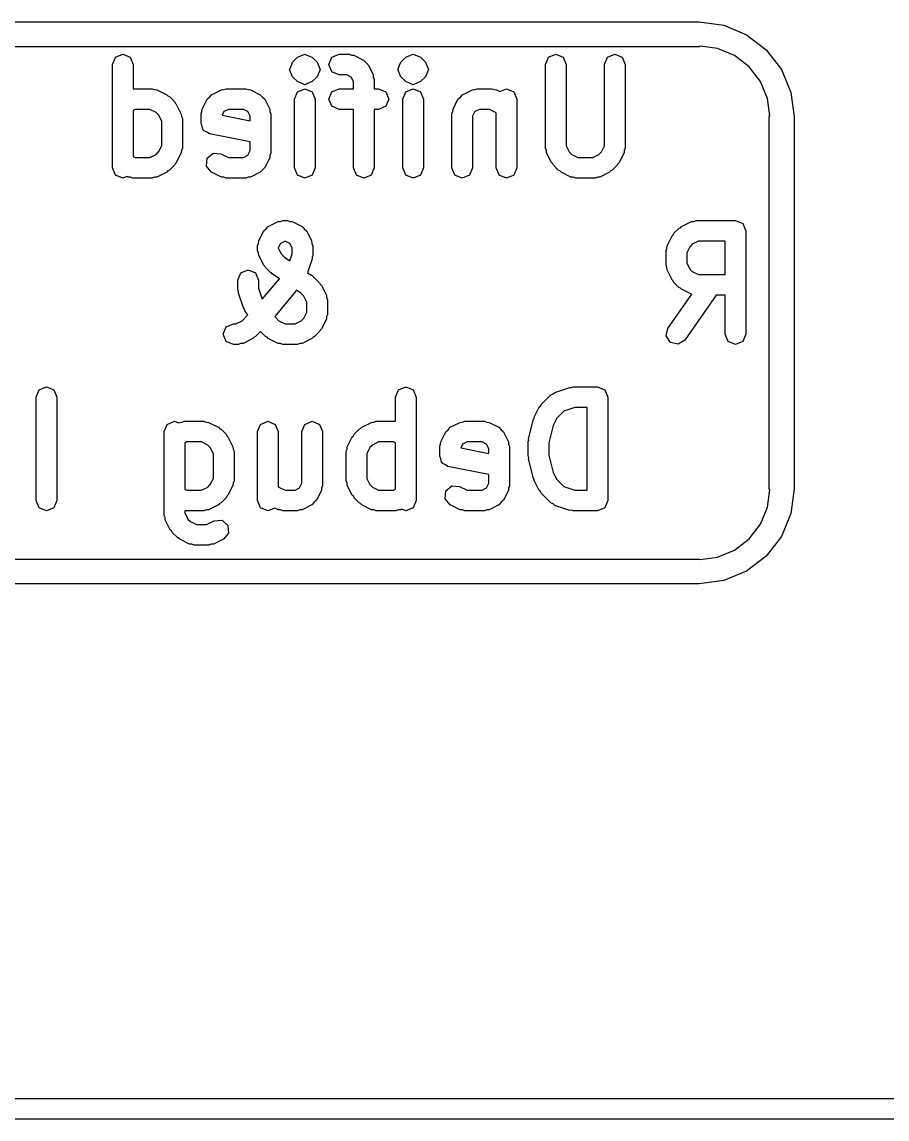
# Model space of a CAD drawing. Extents: x 59.1 to 149.1, y -118 to -82.
# Drawn here: x 79.62 to 83.81, y -118.05 to -112.74 of the extents above; entities that cross this region are included whole.
import ezdxf

# ---------------------------------------------------------------- set-up
doc = ezdxf.new("R2010")
doc.units = 0
doc.layers.add('BLACK', color=7, linetype='CONTINUOUS')

msp = doc.modelspace()

# ---------------------------------------------------------------- linework, layer by layer
at = {"layer": 'BLACK', "linetype": 'CONTINUOUS'}
for p, q in [((76.2, -112.74), (82.9, -112.74)), ((82.9, -112.74), (83.0191, -112.756)), ((83.0191, -112.756), (83.13, -112.802)), ((83.13, -112.802), (83.2253, -112.875)), ((82.9, -112.86), (76.2, -112.86)), ((82.9054, -112.858), (82.9, -112.86)), ((82.9888, -112.869), (82.9054, -112.858)), ((83.0715, -112.903), (82.9888, -112.869)), ((83.2253, -112.875), (83.2984, -112.97)), ((80.0614, -112.946), (80.0761, -112.911)), ((80.0761, -112.911), (80.1114, -112.896)), ((80.1114, -112.896), (80.1468, -112.911)), ((80.1468, -112.911), (80.1614, -112.946)), ((80.9272, -112.949), (80.9332, -112.935)), ((80.9332, -112.935), (80.957, -112.911)), ((80.957, -112.911), (80.9924, -112.896)), ((80.9924, -112.896), (80.9924, -112.896)), ((80.9924, -112.896), (81.0027, -112.9)), ((81.0027, -112.9), (81.0277, -112.911)), ((81.0277, -112.911), (81.0277, -112.911)), ((81.0277, -112.911), (81.0277, -112.911)), ((81.0277, -112.911), (81.0515, -112.935)), ((81.0515, -112.935), (81.0515, -112.935)), ((81.0515, -112.935), (81.0515, -112.935)), ((81.0515, -112.935), (81.0662, -112.97)), ((81.109, -112.946), (81.1237, -112.911)), ((81.1237, -112.911), (81.159, -112.896)), ((81.159, -112.896), (81.2067, -112.896)), ((81.2067, -112.896), (81.2174, -112.901)), ((81.2174, -112.901), (81.229, -112.901)), ((81.229, -112.901), (81.2766, -112.925)), ((81.2766, -112.925), (81.287, -112.937)), ((81.287, -112.937), (81.299, -112.948)), ((81.451, -112.949), (81.457, -112.935)), ((81.457, -112.935), (81.4808, -112.911)), ((81.457, -112.935), (81.457, -112.935)), ((81.4808, -112.911), (81.4997, -112.903)), ((81.4997, -112.903), (81.5162, -112.896)), ((81.5162, -112.896), (81.5515, -112.911)), ((81.5515, -112.911), (81.5754, -112.935)), ((81.5754, -112.935), (81.5754, -112.935)), ((81.5754, -112.935), (81.5754, -112.935)), ((81.5754, -112.935), (81.59, -112.97)), ((82.1567, -112.946), (82.1713, -112.911)), ((82.1713, -112.911), (82.2067, -112.896)), ((82.2067, -112.896), (82.242, -112.911)), ((82.242, -112.911), (82.2567, -112.946)), ((82.4424, -112.946), (82.457, -112.911)), ((82.457, -112.911), (82.4924, -112.896)), ((82.4924, -112.896), (82.5277, -112.911)), ((82.5277, -112.911), (82.5424, -112.946)), ((83.1425, -112.958), (83.0715, -112.903)), ((80.0614, -113.446), (80.0614, -112.946)), ((80.1614, -112.946), (80.1614, -113.063)), ((80.9186, -112.97), (80.9196, -112.968)), ((80.9332, -113.005), (80.9186, -112.97)), ((80.9196, -112.968), (80.9272, -112.949)), ((81.0662, -112.97), (81.0515, -113.005)), ((81.1237, -112.982), (81.109, -112.946)), ((81.159, -112.996), (81.1237, -112.982)), ((81.1949, -112.996), (81.159, -112.996)), ((81.217, -113.007), (81.1949, -112.996)), ((81.299, -112.948), (81.3228, -112.995)), ((81.3228, -112.995), (81.3236, -113.007)), ((81.4424, -112.97), (81.4434, -112.968)), ((81.457, -113.005), (81.4424, -112.97)), ((81.4434, -112.968), (81.451, -112.949)), ((81.59, -112.97), (81.5754, -113.005)), ((82.1567, -113.351), (82.1567, -112.946)), ((82.2567, -112.946), (82.2567, -113.339)), ((82.4424, -113.339), (82.4424, -112.946)), ((82.5424, -112.946), (82.5424, -113.351)), ((83.197, -113.029), (83.1425, -112.958)), ((83.2984, -112.97), (83.3443, -113.081)), ((80.957, -113.029), (80.9332, -113.005)), ((80.9332, -113.005), (80.9332, -113.005)), ((80.957, -113.029), (80.957, -113.029)), ((80.9924, -113.044), (80.957, -113.029)), ((81.0027, -113.04), (80.9924, -113.044)), ((80.9924, -113.044), (80.9924, -113.044)), ((81.0277, -113.029), (81.0027, -113.04)), ((81.0515, -113.005), (81.0277, -113.029)), ((81.2281, -113.029), (81.217, -113.007)), ((81.2281, -113.063), (81.2281, -113.029)), ((81.3236, -113.007), (81.3281, -113.018)), ((81.3281, -113.018), (81.3281, -113.063)), ((81.4808, -113.029), (81.457, -113.005)), ((81.4808, -113.029), (81.4808, -113.029)), ((81.5162, -113.044), (81.4808, -113.029)), ((81.5369, -113.035), (81.5162, -113.044)), ((81.5162, -113.044), (81.5162, -113.044)), ((81.5515, -113.029), (81.5369, -113.035)), ((81.5754, -113.005), (81.5515, -113.029)), ((83.2312, -113.111), (83.197, -113.029)), ((80.1614, -113.063), (80.2543, -113.063)), ((80.2543, -113.063), (80.265, -113.067)), ((80.265, -113.067), (80.2766, -113.068)), ((80.2766, -113.068), (80.3243, -113.092)), ((80.3243, -113.092), (80.3297, -113.098)), ((80.3297, -113.098), (80.3373, -113.101)), ((80.3373, -113.101), (80.3611, -113.125)), ((80.5311, -113.104), (80.5414, -113.092)), ((80.5414, -113.092), (80.5891, -113.068)), ((80.5891, -113.068), (80.6007, -113.067)), ((80.6007, -113.067), (80.6114, -113.063)), ((80.6114, -113.063), (80.7067, -113.063)), ((80.7067, -113.063), (80.7174, -113.067)), ((80.7174, -113.067), (80.729, -113.068)), ((80.729, -113.068), (80.7766, -113.092)), ((80.7766, -113.092), (80.787, -113.104)), ((80.9424, -113.113), (80.957, -113.078)), ((80.957, -113.078), (80.9924, -113.063)), ((80.9924, -113.063), (81.0277, -113.078)), ((81.0277, -113.078), (81.0424, -113.113)), ((81.109, -113.113), (81.1237, -113.078)), ((81.1237, -113.078), (81.159, -113.063)), ((81.159, -113.063), (81.2281, -113.063)), ((81.3281, -113.063), (81.3495, -113.063)), ((81.3495, -113.063), (81.3849, -113.078)), ((81.3849, -113.078), (81.3995, -113.113)), ((81.4662, -113.113), (81.4808, -113.078)), ((81.4808, -113.078), (81.5162, -113.063)), ((81.5162, -113.063), (81.5515, -113.078)), ((81.5515, -113.078), (81.5662, -113.113)), ((81.7453, -113.104), (81.7557, -113.092)), ((81.7557, -113.092), (81.8034, -113.068)), ((81.8034, -113.068), (81.815, -113.067)), ((81.815, -113.067), (81.8257, -113.063)), ((81.8257, -113.063), (81.8971, -113.063)), ((81.8971, -113.063), (81.9079, -113.067)), ((81.9079, -113.067), (81.9195, -113.068)), ((81.9195, -113.068), (81.936, -113.076)), ((81.936, -113.076), (81.9686, -113.063)), ((81.9686, -113.063), (82.0039, -113.078)), ((82.0039, -113.078), (82.0186, -113.113)), ((83.3443, -113.081), (83.36, -113.2)), ((80.3611, -113.125), (80.3642, -113.133)), ((80.3642, -113.133), (80.3704, -113.138)), ((80.3704, -113.138), (80.3942, -113.186)), ((80.4953, -113.162), (80.5191, -113.114)), ((80.5191, -113.114), (80.5311, -113.104)), ((80.787, -113.104), (80.799, -113.114)), ((80.799, -113.114), (80.8228, -113.162)), ((80.9424, -113.446), (80.9424, -113.113)), ((81.0424, -113.113), (81.0424, -113.446)), ((81.1237, -113.148), (81.109, -113.113)), ((81.159, -113.163), (81.1237, -113.148)), ((81.3849, -113.148), (81.3495, -113.163)), ((81.3995, -113.113), (81.3849, -113.148)), ((81.4662, -113.446), (81.4662, -113.113)), ((81.5662, -113.113), (81.5662, -113.446)), ((81.7096, -113.162), (81.7334, -113.114)), ((81.7334, -113.114), (81.7453, -113.104)), ((82.0186, -113.113), (82.0186, -113.446)), ((83.2422, -113.195), (83.2312, -113.111)), ((80.1709, -113.163), (80.1614, -113.168)), ((80.1614, -113.168), (80.1614, -113.391)), ((80.2425, -113.163), (80.1709, -113.163)), ((80.2723, -113.178), (80.2425, -113.163)), ((80.2846, -113.19), (80.2723, -113.178)), ((80.2995, -113.22), (80.2846, -113.19)), ((80.3942, -113.186), (80.3951, -113.197)), ((80.3951, -113.197), (80.3995, -113.208)), ((80.3995, -113.208), (80.3995, -113.351)), ((80.49, -113.184), (80.4945, -113.174)), ((80.49, -113.232), (80.49, -113.184)), ((80.4945, -113.174), (80.4953, -113.162)), ((80.6011, -113.174), (80.5924, -113.191)), ((80.5924, -113.191), (80.7281, -113.219)), ((80.6232, -113.163), (80.6011, -113.174)), ((80.6949, -113.163), (80.6232, -113.163)), ((80.717, -113.174), (80.6949, -113.163)), ((80.7281, -113.196), (80.717, -113.174)), ((80.7281, -113.219), (80.7281, -113.196)), ((80.8228, -113.162), (80.8236, -113.174)), ((80.8236, -113.174), (80.8281, -113.184)), ((80.8281, -113.184), (80.8281, -113.375)), ((81.2281, -113.163), (81.159, -113.163)), ((81.2281, -113.446), (81.2281, -113.163)), ((81.3495, -113.163), (81.3281, -113.163)), ((81.3281, -113.163), (81.3281, -113.446)), ((81.7043, -113.184), (81.7087, -113.174)), ((81.7043, -113.446), (81.7043, -113.184)), ((81.7087, -113.174), (81.7096, -113.162)), ((81.8154, -113.174), (81.8043, -113.196)), ((81.8043, -113.196), (81.8043, -113.446)), ((81.8375, -113.163), (81.8154, -113.174)), ((81.8853, -113.163), (81.8375, -113.163)), ((81.9151, -113.178), (81.8853, -113.163)), ((81.9186, -113.181), (81.9151, -113.178)), ((81.9186, -113.446), (81.9186, -113.181)), ((83.24, -113.2), (83.2422, -113.195)), ((83.24, -115), (83.24, -113.2)), ((83.36, -113.2), (83.36, -115)), ((80.2995, -113.339), (80.2995, -113.22)), ((80.4956, -113.245), (80.49, -113.232)), ((80.4984, -113.26), (80.4956, -113.245)), ((80.5027, -113.263), (80.4984, -113.26)), ((80.5046, -113.267), (80.5027, -113.263)), ((80.5181, -113.273), (80.5046, -113.267)), ((80.5302, -113.281), (80.5181, -113.273)), ((80.7281, -113.321), (80.5302, -113.281)), ((80.2846, -113.369), (80.2995, -113.339)), ((80.3951, -113.362), (80.3942, -113.373)), ((80.3995, -113.351), (80.3951, -113.362)), ((80.717, -113.385), (80.7281, -113.363)), ((80.7281, -113.363), (80.7281, -113.321)), ((82.1611, -113.362), (82.1567, -113.351)), ((82.1619, -113.373), (82.1611, -113.362)), ((82.2567, -113.339), (82.2716, -113.369)), ((82.4275, -113.369), (82.4424, -113.339)), ((82.5379, -113.362), (82.5371, -113.373)), ((82.5424, -113.351), (82.5379, -113.362)), ((80.1614, -113.391), (80.1709, -113.396)), ((80.1709, -113.396), (80.2425, -113.396)), ((80.2425, -113.396), (80.2723, -113.381)), ((80.2723, -113.381), (80.2846, -113.369)), ((80.3704, -113.421), (80.3642, -113.426)), ((80.3942, -113.373), (80.3704, -113.421)), ((80.5164, -113.438), (80.5191, -113.4)), ((80.5191, -113.4), (80.548, -113.375)), ((80.548, -113.375), (80.5862, -113.378)), ((80.5862, -113.378), (80.6232, -113.396)), ((80.6232, -113.396), (80.6949, -113.396)), ((80.6949, -113.396), (80.717, -113.385)), ((80.8228, -113.397), (80.799, -113.445)), ((80.8236, -113.386), (80.8228, -113.397)), ((80.8281, -113.375), (80.8236, -113.386)), ((82.1858, -113.421), (82.1619, -113.373)), ((82.192, -113.426), (82.1858, -113.421)), ((82.2716, -113.369), (82.2839, -113.381)), ((82.2839, -113.381), (82.3137, -113.396)), ((82.3137, -113.396), (82.3853, -113.396)), ((82.3853, -113.396), (82.4151, -113.381)), ((82.4151, -113.381), (82.4275, -113.369)), ((82.5133, -113.421), (82.5071, -113.426)), ((82.5371, -113.373), (82.5133, -113.421)), ((80.0761, -113.482), (80.0614, -113.446)), ((80.3243, -113.467), (80.2766, -113.491)), ((80.3297, -113.461), (80.3243, -113.467)), ((80.3373, -113.458), (80.3297, -113.461)), ((80.3611, -113.434), (80.3373, -113.458)), ((80.3642, -113.426), (80.3611, -113.434)), ((80.5414, -113.467), (80.5164, -113.438)), ((80.5891, -113.491), (80.5414, -113.467)), ((80.7766, -113.467), (80.729, -113.491)), ((80.787, -113.455), (80.7766, -113.467)), ((80.799, -113.445), (80.787, -113.455)), ((80.957, -113.482), (80.9424, -113.446)), ((81.0424, -113.446), (81.0277, -113.482)), ((81.2427, -113.482), (81.2281, -113.446)), ((81.3281, -113.446), (81.3135, -113.482)), ((81.4808, -113.482), (81.4662, -113.446)), ((81.5662, -113.446), (81.5515, -113.482)), ((81.7189, -113.482), (81.7043, -113.446)), ((81.8043, -113.446), (81.7896, -113.482)), ((81.9332, -113.482), (81.9186, -113.446)), ((82.0186, -113.446), (82.0039, -113.482)), ((82.1951, -113.434), (82.192, -113.426)), ((82.2189, -113.458), (82.1951, -113.434)), ((82.2265, -113.461), (82.2189, -113.458)), ((82.2319, -113.467), (82.2265, -113.461)), ((82.2795, -113.491), (82.2319, -113.467)), ((82.4671, -113.467), (82.4195, -113.491)), ((82.4725, -113.461), (82.4671, -113.467)), ((82.4801, -113.458), (82.4725, -113.461)), ((82.5039, -113.434), (82.4801, -113.458)), ((82.5071, -113.426), (82.5039, -113.434)), ((80.1114, -113.496), (80.0761, -113.482)), ((80.131, -113.488), (80.1114, -113.496)), ((80.1367, -113.491), (80.131, -113.488)), ((80.1483, -113.492), (80.1367, -113.491)), ((80.159, -113.496), (80.1483, -113.492)), ((80.2543, -113.496), (80.159, -113.496)), ((80.265, -113.492), (80.2543, -113.496)), ((80.2766, -113.491), (80.265, -113.492)), ((80.6007, -113.492), (80.5891, -113.491)), ((80.6114, -113.496), (80.6007, -113.492)), ((80.7067, -113.496), (80.6114, -113.496)), ((80.7174, -113.492), (80.7067, -113.496)), ((80.729, -113.491), (80.7174, -113.492)), ((80.9924, -113.496), (80.957, -113.482)), ((81.0277, -113.482), (80.9924, -113.496)), ((81.2781, -113.496), (81.2427, -113.482)), ((81.3135, -113.482), (81.2781, -113.496)), ((81.5162, -113.496), (81.4808, -113.482)), ((81.5515, -113.482), (81.5162, -113.496)), ((81.7543, -113.496), (81.7189, -113.482)), ((81.7896, -113.482), (81.7543, -113.496)), ((81.9686, -113.496), (81.9332, -113.482)), ((82.0039, -113.482), (81.9686, -113.496)), ((82.2912, -113.492), (82.2795, -113.491)), ((82.3019, -113.496), (82.2912, -113.492)), ((82.3971, -113.496), (82.3019, -113.496)), ((82.4079, -113.492), (82.3971, -113.496)), ((82.4195, -113.491), (82.4079, -113.492)), ((80.8049, -113.742), (80.8153, -113.73)), ((80.8153, -113.73), (80.8629, -113.706)), ((80.8629, -113.706), (80.8745, -113.706)), ((80.8745, -113.706), (80.8852, -113.701)), ((80.8852, -113.701), (80.909, -113.701)), ((80.909, -113.701), (80.9198, -113.706)), ((80.9198, -113.706), (80.9314, -113.706)), ((80.9314, -113.706), (80.979, -113.73)), ((80.979, -113.73), (80.9894, -113.742)), ((82.7785, -113.763), (82.8023, -113.74)), ((82.8023, -113.74), (82.8099, -113.736)), ((82.8099, -113.736), (82.8153, -113.73)), ((82.8153, -113.73), (82.8629, -113.706)), ((82.8629, -113.706), (82.8745, -113.706)), ((82.8745, -113.706), (82.8852, -113.701)), ((82.8852, -113.701), (83.0757, -113.701)), ((83.0757, -113.701), (83.1111, -113.716)), ((83.1111, -113.716), (83.1257, -113.751)), ((80.7691, -113.8), (80.7929, -113.753)), ((80.7929, -113.753), (80.8049, -113.742)), ((80.9894, -113.742), (81.0014, -113.753)), ((81.0014, -113.753), (81.0252, -113.8)), ((82.7453, -113.824), (82.7691, -113.776)), ((82.7691, -113.776), (82.7753, -113.771)), ((82.7753, -113.771), (82.7785, -113.763)), ((83.1257, -113.751), (83.1257, -114.251)), ((80.7638, -113.823), (80.7683, -113.812)), ((80.7638, -113.846), (80.7638, -113.823)), ((80.7683, -113.857), (80.7638, -113.846)), ((80.7683, -113.812), (80.7691, -113.8)), ((80.8749, -113.812), (80.8638, -113.834)), ((80.8638, -113.834), (80.8638, -113.835)), ((80.8638, -113.835), (80.8787, -113.864)), ((80.897, -113.801), (80.8749, -113.812)), ((80.8972, -113.801), (80.897, -113.801)), ((80.9194, -113.812), (80.8972, -113.801)), ((80.9305, -113.834), (80.9194, -113.812)), ((80.9305, -113.862), (80.9305, -113.834)), ((81.0252, -113.8), (81.026, -113.812)), ((81.026, -113.812), (81.0305, -113.823)), ((81.0305, -113.823), (81.0305, -113.87)), ((82.74, -113.846), (82.7445, -113.836)), ((82.74, -113.918), (82.74, -113.846)), ((82.7445, -113.836), (82.7453, -113.824)), ((82.8549, -113.828), (82.84, -113.858)), ((82.8672, -113.816), (82.8549, -113.828)), ((82.897, -113.801), (82.8672, -113.816)), ((83.0257, -113.801), (82.897, -113.801)), ((83.0257, -113.963), (83.0257, -113.801)), ((80.7691, -113.869), (80.7683, -113.857)), ((80.7929, -113.916), (80.7691, -113.869)), ((80.8787, -113.864), (80.8933, -113.879)), ((80.8933, -113.879), (80.9191, -113.896)), ((80.9191, -113.896), (80.9305, -113.862)), ((81.0279, -113.886), (81.0054, -113.954)), ((81.0305, -113.87), (81.0273, -113.878)), ((81.0273, -113.878), (81.0279, -113.886)), ((82.84, -113.858), (82.84, -113.906)), ((80.6832, -113.954), (80.7186, -113.939)), ((80.7186, -113.939), (80.7539, -113.954)), ((80.7991, -113.922), (80.7929, -113.916)), ((80.8023, -113.929), (80.7991, -113.922)), ((80.8261, -113.953), (80.8023, -113.929)), ((82.7445, -113.929), (82.74, -113.918)), ((82.7453, -113.94), (82.7445, -113.929)), ((82.7691, -113.988), (82.7453, -113.94)), ((82.84, -113.906), (82.8549, -113.936)), ((82.8549, -113.936), (82.8672, -113.948)), ((82.8672, -113.948), (82.897, -113.963)), ((80.6686, -113.989), (80.6832, -113.954)), ((80.6686, -114.037), (80.6686, -113.989)), ((80.7539, -113.954), (80.7686, -113.989)), ((80.7686, -113.989), (80.7686, -114.029)), ((80.7864, -114.082), (80.8689, -113.983)), ((80.8308, -113.955), (80.8261, -113.953)), ((80.8337, -113.959), (80.8308, -113.955)), ((80.869, -113.983), (80.8337, -113.959)), ((80.8689, -113.983), (80.869, -113.983)), ((81.0054, -113.954), (81.032, -113.971)), ((81.032, -113.971), (81.0349, -113.976)), ((81.0349, -113.976), (81.0396, -113.978)), ((81.0396, -113.978), (81.0635, -114.002)), ((81.0635, -114.002), (81.0666, -114.009)), ((82.7753, -113.993), (82.7691, -113.988)), ((82.7785, -114.001), (82.7753, -113.993)), ((82.8023, -114.025), (82.7785, -114.001)), ((82.897, -113.963), (83.0257, -113.963)), ((80.6717, -114.045), (80.6686, -114.037)), ((80.6711, -114.053), (80.6717, -114.045)), ((80.6949, -114.124), (80.6711, -114.053)), ((80.7686, -114.029), (80.7864, -114.082)), ((80.9475, -114.045), (80.8475, -114.165)), ((80.9483, -114.042), (80.9475, -114.045)), ((80.9506, -114.041), (80.9483, -114.042)), ((80.9522, -114.038), (80.9506, -114.041)), ((80.9724, -114.052), (80.9522, -114.038)), ((80.987, -114.067), (80.9724, -114.052)), ((81.0666, -114.009), (81.0728, -114.015)), ((81.0728, -114.015), (81.0966, -114.062)), ((82.749, -114.223), (82.8643, -114.058)), ((82.8099, -114.028), (82.8023, -114.025)), ((82.8153, -114.034), (82.8099, -114.028)), ((82.8629, -114.058), (82.8153, -114.034)), ((82.8643, -114.058), (82.8629, -114.058)), ((81.0019, -114.096), (80.987, -114.067)), ((81.0019, -114.144), (81.0019, -114.096)), ((81.0966, -114.062), (81.0974, -114.074)), ((81.0974, -114.074), (81.1019, -114.085)), ((81.1019, -114.085), (81.1019, -114.156)), ((82.9827, -114.063), (82.831, -114.28)), ((83.0257, -114.063), (82.9827, -114.063)), ((83.0257, -114.251), (83.0257, -114.063)), ((80.689, -114.186), (80.7172, -114.158)), ((80.7003, -114.13), (80.6949, -114.124)), ((80.7024, -114.138), (80.7003, -114.13)), ((80.7172, -114.158), (80.7024, -114.138)), ((80.8475, -114.165), (80.8517, -114.171)), ((80.987, -114.174), (81.0019, -114.144)), ((81.1019, -114.156), (81.0974, -114.167)), ((80.5971, -114.251), (80.6118, -114.216)), ((80.6118, -114.216), (80.6471, -114.201)), ((80.6471, -114.201), (80.6591, -114.201)), ((80.6591, -114.201), (80.689, -114.186)), ((80.8517, -114.171), (80.8672, -114.186)), ((80.8672, -114.186), (80.897, -114.201)), ((80.897, -114.201), (80.9449, -114.201)), ((80.9449, -114.201), (80.9747, -114.186)), ((80.9747, -114.186), (80.987, -114.174)), ((81.0966, -114.178), (81.0728, -114.226)), ((81.0974, -114.167), (81.0966, -114.178)), ((80.6118, -114.287), (80.5971, -114.251)), ((80.7463, -114.266), (80.7409, -114.272)), ((80.7539, -114.263), (80.7463, -114.266)), ((80.7782, -114.238), (80.7539, -114.263)), ((80.7785, -114.239), (80.7782, -114.238)), ((80.8023, -114.263), (80.7785, -114.239)), ((80.8099, -114.266), (80.8023, -114.263)), ((80.8153, -114.272), (80.8099, -114.266)), ((81.032, -114.266), (81.0266, -114.272)), ((81.0396, -114.263), (81.032, -114.266)), ((81.0635, -114.239), (81.0396, -114.263)), ((81.0666, -114.231), (81.0635, -114.239)), ((81.0728, -114.226), (81.0666, -114.231)), ((82.7408, -114.26), (82.749, -114.223)), ((82.7613, -114.292), (82.7408, -114.26)), ((83.0404, -114.287), (83.0257, -114.251)), ((83.1257, -114.251), (83.1111, -114.287)), ((80.6471, -114.301), (80.6118, -114.287)), ((80.671, -114.301), (80.6471, -114.301)), ((80.6817, -114.297), (80.671, -114.301)), ((80.6933, -114.296), (80.6817, -114.297)), ((80.7409, -114.272), (80.6933, -114.296)), ((80.8629, -114.296), (80.8153, -114.272)), ((80.8745, -114.297), (80.8629, -114.296)), ((80.8852, -114.301), (80.8745, -114.297)), ((80.9567, -114.301), (80.8852, -114.301)), ((80.9674, -114.297), (80.9567, -114.301)), ((80.979, -114.296), (80.9674, -114.297)), ((81.0266, -114.272), (80.979, -114.296)), ((82.7987, -114.3), (82.7613, -114.292)), ((82.831, -114.28), (82.7987, -114.3)), ((83.0757, -114.301), (83.0404, -114.287)), ((83.1111, -114.287), (83.0757, -114.301)), ((79.6924, -114.556), (79.707, -114.521)), ((79.707, -114.521), (79.7424, -114.506)), ((79.7424, -114.506), (79.7777, -114.521)), ((79.7777, -114.521), (79.7924, -114.556)), ((81.4305, -114.556), (81.4451, -114.521)), ((81.4451, -114.521), (81.4805, -114.506)), ((81.4805, -114.506), (81.5158, -114.521)), ((81.5158, -114.521), (81.5305, -114.556)), ((82.194, -114.54), (82.2028, -114.533)), ((82.2028, -114.533), (82.2742, -114.509)), ((82.2742, -114.509), (82.2824, -114.509)), ((82.2824, -114.509), (82.29, -114.506)), ((82.29, -114.506), (82.409, -114.506)), ((82.409, -114.506), (82.4444, -114.521)), ((82.4444, -114.521), (82.459, -114.556)), ((79.6924, -115.056), (79.6924, -114.556)), ((79.7924, -114.556), (79.7924, -115.056)), ((81.4305, -114.673), (81.4305, -114.556)), ((81.5305, -114.556), (81.5305, -115.056)), ((82.1356, -114.592), (82.1832, -114.545)), ((82.1832, -114.545), (82.194, -114.54)), ((82.459, -114.556), (82.459, -115.056)), ((82.1024, -114.653), (82.1262, -114.605)), ((82.1262, -114.605), (82.1324, -114.6)), ((82.1324, -114.6), (82.1356, -114.592)), ((82.2456, -114.624), (82.212, -114.657)), ((82.2981, -114.606), (82.2456, -114.624)), ((82.359, -114.606), (82.2981, -114.606)), ((82.359, -115.006), (82.359, -114.606)), ((80.3114, -114.723), (80.3261, -114.688)), ((80.3261, -114.688), (80.3614, -114.673)), ((80.3614, -114.673), (80.381, -114.681)), ((80.381, -114.681), (80.3867, -114.678)), ((80.3867, -114.678), (80.3983, -114.677)), ((80.3983, -114.677), (80.409, -114.673)), ((80.409, -114.673), (80.5043, -114.673)), ((80.5043, -114.673), (80.515, -114.677)), ((80.515, -114.677), (80.5266, -114.678)), ((80.5266, -114.678), (80.5743, -114.702)), ((80.7638, -114.723), (80.7785, -114.688)), ((80.7785, -114.688), (80.8138, -114.673)), ((80.8138, -114.673), (80.8492, -114.688)), ((80.8492, -114.688), (80.8638, -114.723)), ((80.9781, -114.723), (80.9927, -114.688)), ((80.9927, -114.688), (81.0281, -114.673)), ((81.0281, -114.673), (81.0635, -114.688)), ((81.0635, -114.688), (81.0781, -114.723)), ((81.2676, -114.702), (81.3153, -114.678)), ((81.3153, -114.678), (81.3269, -114.677)), ((81.3269, -114.677), (81.3376, -114.673)), ((81.3376, -114.673), (81.4305, -114.673)), ((81.6962, -114.702), (81.7438, -114.678)), ((81.7438, -114.678), (81.7554, -114.677)), ((81.7554, -114.677), (81.7662, -114.673)), ((81.7662, -114.673), (81.8614, -114.673)), ((81.8614, -114.673), (81.8722, -114.677)), ((81.8722, -114.677), (81.8838, -114.678)), ((81.8838, -114.678), (81.9314, -114.702)), ((82.0748, -114.758), (82.0986, -114.663)), ((82.0986, -114.663), (82.102, -114.659)), ((82.102, -114.659), (82.1024, -114.653)), ((82.1943, -114.693), (82.1733, -114.777)), ((82.212, -114.657), (82.1943, -114.693)), ((80.3114, -115.128), (80.3114, -114.723)), ((80.5743, -114.702), (80.5797, -114.708)), ((80.5797, -114.708), (80.5873, -114.711)), ((80.5873, -114.711), (80.6111, -114.735)), ((80.6111, -114.735), (80.6142, -114.743)), ((80.6142, -114.743), (80.6204, -114.748)), ((80.6204, -114.748), (80.6442, -114.796)), ((80.7638, -115.056), (80.7638, -114.723)), ((80.8638, -114.723), (80.8638, -114.988)), ((80.9781, -114.973), (80.9781, -114.723)), ((81.0781, -114.723), (81.0781, -114.985)), ((81.1977, -114.796), (81.2215, -114.748)), ((81.2215, -114.748), (81.2277, -114.743)), ((81.2277, -114.743), (81.2308, -114.735)), ((81.2308, -114.735), (81.2546, -114.711)), ((81.2546, -114.711), (81.2622, -114.708)), ((81.2622, -114.708), (81.2676, -114.702)), ((81.65, -114.772), (81.6739, -114.724)), ((81.6739, -114.724), (81.6858, -114.714)), ((81.6858, -114.714), (81.6962, -114.702)), ((81.9314, -114.702), (81.9418, -114.714)), ((81.9418, -114.714), (81.9538, -114.724)), ((81.9538, -114.724), (81.9776, -114.772)), ((80.4209, -114.773), (80.4114, -114.778)), ((80.4114, -114.778), (80.4114, -115.001)), ((80.4925, -114.773), (80.4209, -114.773)), ((80.5223, -114.788), (80.4925, -114.773)), ((80.5346, -114.8), (80.5223, -114.788)), ((80.5495, -114.83), (80.5346, -114.8)), ((80.6442, -114.796), (80.6451, -114.807)), ((81.1968, -114.807), (81.1977, -114.796)), ((81.3073, -114.8), (81.2924, -114.83)), ((81.3196, -114.788), (81.3073, -114.8)), ((81.3494, -114.773), (81.3196, -114.788)), ((81.4211, -114.773), (81.3494, -114.773)), ((81.4305, -114.778), (81.4211, -114.773)), ((81.4305, -115.001), (81.4305, -114.778)), ((81.6448, -114.794), (81.6492, -114.784)), ((81.6448, -114.842), (81.6448, -114.794)), ((81.6492, -114.784), (81.65, -114.772)), ((81.7558, -114.784), (81.7471, -114.801)), ((81.7471, -114.801), (81.8829, -114.829)), ((81.778, -114.773), (81.7558, -114.784)), ((81.8496, -114.773), (81.778, -114.773)), ((81.8718, -114.784), (81.8496, -114.773)), ((81.8829, -114.806), (81.8718, -114.784)), ((81.9776, -114.772), (81.9784, -114.784)), ((81.9784, -114.784), (81.9829, -114.794)), ((81.9829, -114.794), (81.9829, -114.985)), ((82.0733, -114.77), (82.0758, -114.765)), ((82.0733, -114.842), (82.0733, -114.77)), ((82.0758, -114.765), (82.0748, -114.758)), ((82.1733, -114.777), (82.1733, -114.836)), ((80.5495, -114.949), (80.5495, -114.83)), ((80.6451, -114.807), (80.6495, -114.818)), ((80.6495, -114.818), (80.6495, -114.961)), ((81.1924, -114.818), (81.1968, -114.807)), ((81.1924, -114.961), (81.1924, -114.818)), ((81.2924, -114.83), (81.2924, -114.949)), ((81.6503, -114.855), (81.6448, -114.842)), ((81.6532, -114.87), (81.6503, -114.855)), ((81.8829, -114.829), (81.8829, -114.806)), ((82.0758, -114.848), (82.0733, -114.842)), ((82.0748, -114.854), (82.0758, -114.848)), ((82.0986, -114.949), (82.0748, -114.854)), ((82.1733, -114.836), (82.1943, -114.92)), ((81.6574, -114.873), (81.6532, -114.87)), ((81.6594, -114.877), (81.6574, -114.873)), ((81.6729, -114.883), (81.6594, -114.877)), ((81.685, -114.891), (81.6729, -114.883)), ((81.8829, -114.931), (81.685, -114.891)), ((80.5346, -114.979), (80.5495, -114.949)), ((80.6495, -114.961), (80.6451, -114.972)), ((81.1968, -114.972), (81.1924, -114.961)), ((81.2924, -114.949), (81.3073, -114.979)), ((81.8829, -114.973), (81.8829, -114.931)), ((82.102, -114.954), (82.0986, -114.949)), ((82.1024, -114.96), (82.102, -114.954)), ((82.1262, -115.007), (82.1024, -114.96)), ((82.1943, -114.92), (82.212, -114.955)), ((82.212, -114.955), (82.2456, -114.989)), ((80.4114, -115.001), (80.4209, -115.006)), ((80.4209, -115.006), (80.4925, -115.006)), ((80.4925, -115.006), (80.5223, -114.991)), ((80.5223, -114.991), (80.5346, -114.979)), ((80.6442, -114.983), (80.6204, -115.031)), ((80.6451, -114.972), (80.6442, -114.983)), ((80.8638, -114.988), (80.8672, -114.991)), ((80.8672, -114.991), (80.897, -115.006)), ((80.897, -115.006), (80.9449, -115.006)), ((80.9449, -115.006), (80.967, -114.995)), ((80.967, -114.995), (80.9781, -114.973)), ((81.0728, -115.007), (81.049, -115.055)), ((81.0736, -114.996), (81.0728, -115.007)), ((81.0781, -114.985), (81.0736, -114.996)), ((81.1977, -114.983), (81.1968, -114.972)), ((81.2215, -115.031), (81.1977, -114.983)), ((81.3073, -114.979), (81.3196, -114.991)), ((81.3196, -114.991), (81.3494, -115.006)), ((81.3494, -115.006), (81.4211, -115.006)), ((81.4211, -115.006), (81.4305, -115.001)), ((81.6711, -115.048), (81.6739, -115.01)), ((81.6739, -115.01), (81.7028, -114.985)), ((81.7028, -114.985), (81.7409, -114.988)), ((81.7409, -114.988), (81.778, -115.006)), ((81.778, -115.006), (81.8496, -115.006)), ((81.8496, -115.006), (81.8718, -114.995)), ((81.8718, -114.995), (81.8829, -114.973)), ((81.9776, -115.007), (81.9538, -115.055)), ((81.9784, -114.996), (81.9776, -115.007)), ((81.9829, -114.985), (81.9784, -114.996)), ((82.1324, -115.013), (82.1262, -115.007)), ((82.1356, -115.02), (82.1324, -115.013)), ((82.2456, -114.989), (82.2981, -115.006)), ((82.2981, -115.006), (82.359, -115.006)), ((83.2312, -115.089), (83.2422, -115.005)), ((83.2422, -115.005), (83.24, -115)), ((83.36, -115), (83.3443, -115.119)), ((79.707, -115.092), (79.6924, -115.056)), ((79.7924, -115.056), (79.7777, -115.092)), ((80.6111, -115.044), (80.5873, -115.068)), ((80.6142, -115.036), (80.6111, -115.044)), ((80.6204, -115.031), (80.6142, -115.036)), ((80.7785, -115.092), (80.7638, -115.056)), ((81.037, -115.065), (81.0266, -115.077)), ((81.049, -115.055), (81.037, -115.065)), ((81.2277, -115.036), (81.2215, -115.031)), ((81.2308, -115.044), (81.2277, -115.036)), ((81.2546, -115.068), (81.2308, -115.044)), ((81.5305, -115.056), (81.5158, -115.092)), ((81.6962, -115.077), (81.6711, -115.048)), ((81.9418, -115.065), (81.9314, -115.077)), ((81.9538, -115.055), (81.9418, -115.065)), ((82.1832, -115.068), (82.1356, -115.02)), ((82.459, -115.056), (82.4444, -115.092)), ((79.7424, -115.106), (79.707, -115.092)), ((79.7777, -115.092), (79.7424, -115.106)), ((80.5043, -115.106), (80.4114, -115.106)), ((80.4114, -115.106), (80.4114, -115.116)), ((80.4114, -115.116), (80.4263, -115.146)), ((80.515, -115.102), (80.5043, -115.106)), ((80.5266, -115.101), (80.515, -115.102)), ((80.5743, -115.077), (80.5266, -115.101)), ((80.5797, -115.071), (80.5743, -115.077)), ((80.5873, -115.068), (80.5797, -115.071)), ((80.8138, -115.106), (80.7785, -115.092)), ((80.8464, -115.093), (80.8138, -115.106)), ((80.8629, -115.101), (80.8464, -115.093)), ((80.8745, -115.102), (80.8629, -115.101)), ((80.8852, -115.106), (80.8745, -115.102)), ((80.9567, -115.106), (80.8852, -115.106)), ((80.9674, -115.102), (80.9567, -115.106)), ((80.979, -115.101), (80.9674, -115.102)), ((81.0266, -115.077), (80.979, -115.101)), ((81.2622, -115.071), (81.2546, -115.068)), ((81.2676, -115.077), (81.2622, -115.071)), ((81.3153, -115.101), (81.2676, -115.077)), ((81.3269, -115.102), (81.3153, -115.101)), ((81.3376, -115.106), (81.3269, -115.102)), ((81.4329, -115.106), (81.3376, -115.106)), ((81.4436, -115.102), (81.4329, -115.106)), ((81.4552, -115.101), (81.4436, -115.102)), ((81.4609, -115.098), (81.4552, -115.101)), ((81.4805, -115.106), (81.4609, -115.098)), ((81.5158, -115.092), (81.4805, -115.106)), ((81.7438, -115.101), (81.6962, -115.077)), ((81.7554, -115.102), (81.7438, -115.101)), ((81.7662, -115.106), (81.7554, -115.102)), ((81.8614, -115.106), (81.7662, -115.106)), ((81.8722, -115.102), (81.8614, -115.106)), ((81.8838, -115.101), (81.8722, -115.102)), ((81.9314, -115.077), (81.8838, -115.101)), ((82.194, -115.072), (82.1832, -115.068)), ((82.2028, -115.08), (82.194, -115.072)), ((82.2742, -115.104), (82.2028, -115.08)), ((82.2824, -115.103), (82.2742, -115.104)), ((82.29, -115.106), (82.2824, -115.103)), ((82.409, -115.106), (82.29, -115.106)), ((82.4444, -115.092), (82.409, -115.106)), ((83.197, -115.171), (83.2312, -115.089)), ((83.3443, -115.119), (83.2984, -115.23)), ((80.3159, -115.138), (80.3114, -115.128)), ((80.3167, -115.15), (80.3159, -115.138)), ((80.3405, -115.198), (80.3167, -115.15)), ((80.4263, -115.146), (80.4387, -115.158)), ((80.4387, -115.158), (80.4685, -115.173)), ((80.4685, -115.173), (80.5163, -115.173)), ((80.5163, -115.173), (80.5534, -115.154)), ((80.5534, -115.154), (80.5915, -115.152)), ((80.5915, -115.152), (80.6204, -115.177)), ((83.1425, -115.242), (83.197, -115.171)), ((80.3467, -115.203), (80.3405, -115.198)), ((80.3499, -115.211), (80.3467, -115.203)), ((80.3737, -115.234), (80.3499, -115.211)), ((80.6231, -115.215), (80.5981, -115.244)), ((80.6204, -115.177), (80.6231, -115.215)), ((80.3813, -115.238), (80.3737, -115.234)), ((80.3867, -115.244), (80.3813, -115.238)), ((80.4343, -115.268), (80.3867, -115.244)), ((80.4459, -115.268), (80.4343, -115.268)), ((80.4567, -115.273), (80.4459, -115.268)), ((80.5281, -115.273), (80.4567, -115.273)), ((80.5388, -115.268), (80.5281, -115.273)), ((80.5505, -115.268), (80.5388, -115.268)), ((80.5981, -115.244), (80.5505, -115.268)), ((83.0715, -115.297), (83.1425, -115.242)), ((83.2984, -115.23), (83.2253, -115.325)), ((82.9054, -115.342), (82.9888, -115.331)), ((82.9888, -115.331), (83.0715, -115.297)), ((83.2253, -115.325), (83.13, -115.398)), ((76.2, -115.34), (82.9, -115.34)), ((82.9, -115.34), (82.9054, -115.342)), ((83.13, -115.398), (83.0191, -115.444)), ((82.9, -115.46), (76.2, -115.46)), ((83.0191, -115.444), (82.9, -115.46)), ((68, -117.95), (149, -117.95)), ((149, -118.05), (68, -118.05))]:
    msp.add_line(p, q, dxfattribs=at)

doc.saveas('drawing.dxf')
